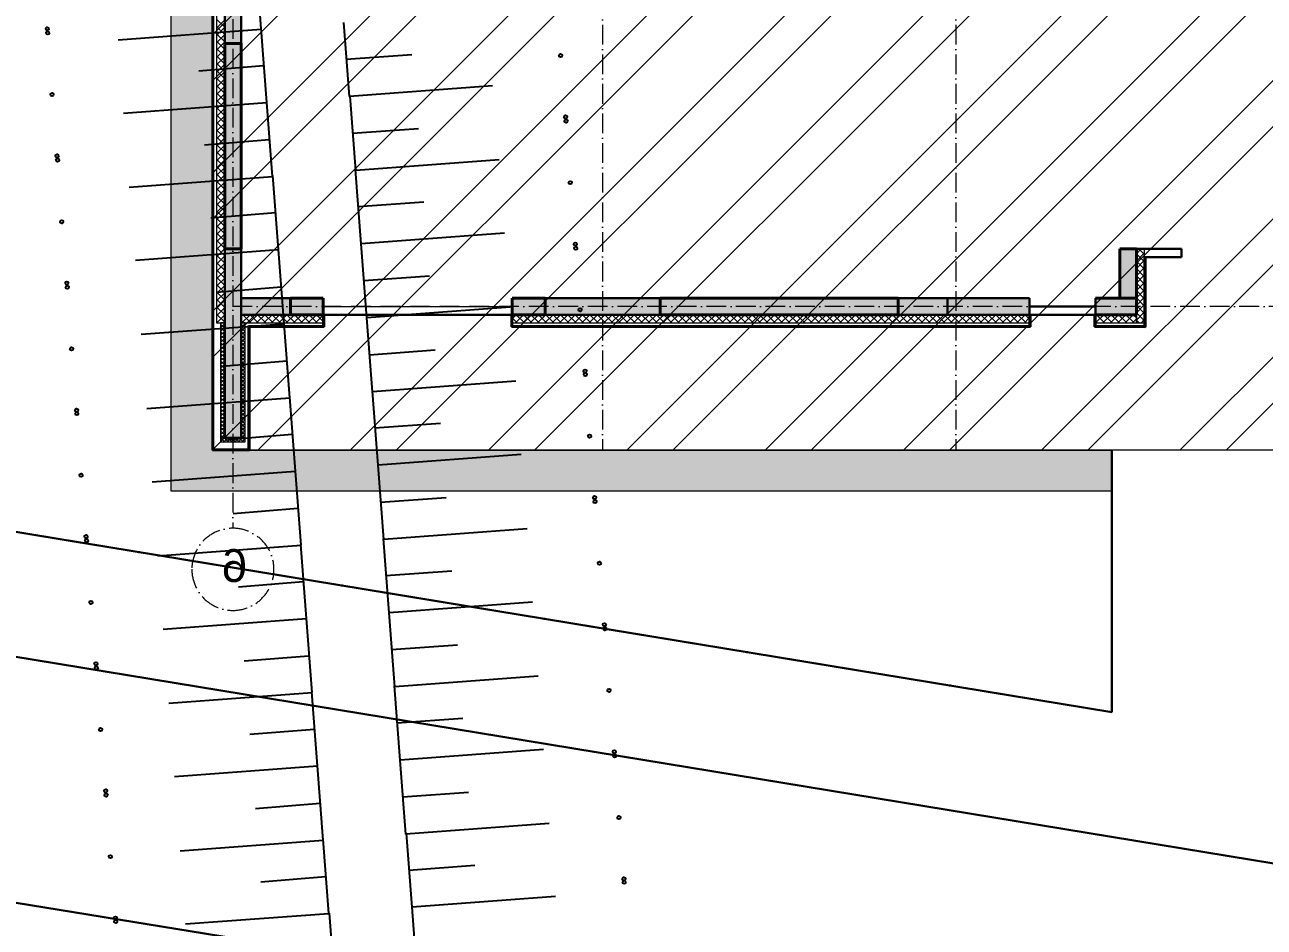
# Model space of a CAD drawing. Header units: millimetres. Extents: x 1353783 to 6492029790, y -7276956 to -512500.
# Drawn here: x 9978106 to 9981124, y -2856437 to -2854240 of the extents above; entities that cross this region are included whole.
import ezdxf

# ---------------------------------------------------------------- set-up
doc = ezdxf.new("R2010")
doc.units = ezdxf.units.MM
for name, pattern in [('( Dashed )', [0.75, 0.5, -0.25]), ('482 Границы районов', [5, 3, -1, 0, -1]), ('ACAD_ISO10W100', [18, 12, -3, 0, -3]), ('CONTI', [0]), ('осевая', [50.8, 31.75, -6.35, 6.35, -6.35])]:
    doc.linetypes.add(name, pattern=pattern)
doc.layers.get('0').update_dxf_attribs({"lineweight": 5})
doc.layers.get('Defpoints').update_dxf_attribs({"color": 255})
for name, color, linetype, lineweight in [('!A-DIAFRAGM типовой', 142, 'Continuous', 0), ('7земля', 7, 'Continuous', 30), ('DIAFRAGM', 46, 'Continuous', 30), ('Hatch', 254, 'Continuous', 5), ('INSULATION', 81, 'Continuous', 5), ('Ар-окна', 5, 'Continuous', 9), ('ГП-Граница учасика ИЖС', 3, 'Continuous', 5), ('ГП-Тратуар', 3, 'Continuous', 5), ('оси', 231, 'осевая', 9), ('РАЗМЕР', 162, 'Continuous', 20)]:
    doc.layers.add(name, color=color, linetype=linetype, lineweight=lineweight)
for name, color, linetype in [('SIT_LРЕЛЬЕФ', 7, 'CONTI'), ('Заливка', 7, 'Continuous'), ('РЕЛЬЕФ', 7, 'CONTI')]:
    doc.layers.add(name, color=color, linetype=linetype)
doc.styles.add('GOST Common', font='', dxfattribs={"height": 3})
doc.styles.get('GOST Common').set_extended_font_data('GOST Common')

# ---------------------------------------------------------------- blocks, each defined once
blk = doc.blocks.new('амвамвам')
at = {"lineweight": 30, "ltscale": 100, "true_color": 0x939598}
h = blk.add_hatch(color=252, dxfattribs=at)
h.dxf.hatch_style = 1
h.paths.add_polyline_path([(9862780, -3680763), (9862780, -3681263), (9867130, -3681263), (9867130, -3680763)], flags=17)
h.paths.add_polyline_path([(9859980, -3680763), (9859980, -3681263), (9848530, -3681263), (9848530, -3666363), (9874030, -3666363), (9874530, -3666363), (9874530, -3685842), (9874030, -3685832), (9874030, -3666863), (9849030, -3666863), (9849030, -3680763)])
at = {"color": 251, "lineweight": 15, "ltscale": 100, "true_color": 0x636466}
blk.add_lwpolyline([(9859980, -3680763), (9859980, -3681263), (9848530, -3681263), (9848530, -3666363), (9874030, -3666363), (9874530, -3666363), (9874530, -3685842), (9874030, -3685832), (9874030, -3666863), (9849030, -3666863), (9849030, -3680763)], close=True, dxfattribs=at)
blk = doc.blocks.new('ТИП-3')
at = {"layer": '!A-DIAFRAGM типовой', "lineweight": 0, "ltscale": 100, "true_color": 0x000000}
h = blk.add_hatch(color=18, dxfattribs=at)
h.dxf.hatch_style = 1
h.paths.add_polyline_path([(10387814, -2874781), (10387614, -2874781), (10387614, -2877381), (10387814, -2877381)])
h = blk.add_hatch(color=18, dxfattribs=at)
h.dxf.hatch_style = 1
h.paths.add_polyline_path([(10387814, -2879881), (10387614, -2879881), (10387614, -2882181), (10387814, -2882181)])
h = blk.add_hatch(color=18, dxfattribs=at)
h.dxf.hatch_style = 1
h.paths.add_polyline_path([(10378014, -2880481), (10378014, -2880681), (10379014, -2880681), (10379014, -2880481)])
h = blk.add_hatch(color=18, dxfattribs=at)
h.dxf.hatch_style = 1
h.paths.add_polyline_path([(10379614, -2880481), (10379614, -2880681), (10379014, -2880681), (10379014, -2880481)])
h = blk.add_hatch(color=18, dxfattribs=at)
h.dxf.hatch_style = 1
h.paths.add_polyline_path([(10383914, -2880481), (10383914, -2880681), (10382514, -2880681), (10382514, -2880481)])
h = blk.add_hatch(color=18, dxfattribs=at)
h.dxf.hatch_style = 1
h.paths.add_polyline_path([(10387614, -2880681), (10387614, -2880481), (10387014, -2880481), (10387014, -2880681)])
at = {"layer": 'Hatch', "lineweight": 40, "ltscale": 0.5, "true_color": 0x000000}
for points in [[(10387814, -2879881), (10387614, -2879881), (10387614, -2877381), (10387814, -2877381)], [(10376914, -2880481), (10376714, -2880481), (10376714, -2879879), (10376914, -2879879)], [(10376714, -2880681), (10376714, -2880481), (10377214, -2880481), (10377214, -2880681)], [(10379614, -2880681), (10379614, -2880481), (10382514, -2880481), (10382514, -2880681)], [(10383914, -2880681), (10383914, -2880481), (10384314, -2880481), (10384314, -2880681)], [(10386614, -2880681), (10386614, -2880481), (10387014, -2880481), (10387014, -2880681)]]:
    blk.add_hatch(color=18, dxfattribs=at).paths.add_polyline_path(points)
at = {"layer": '7земля', "color": 18, "lineweight": 30, "ltscale": 100, "true_color": 0x000000}
for p, q in [((10387954, -2868441), (10387954, -2882321)), ((10387964, -2868431), (10387964, -2882331)), ((10376164, -2879979), (10376164, -2879879)), ((10376164, -2879979), (10376164, -2879879)), ((10376164, -2879879), (10376214, -2879879)), ((10376564, -2879879), (10376214, -2879879)), ((10376614, -2879879), (10376564, -2879879)), ((10376614, -2879879), (10376714, -2879879)), ((10376214, -2879979), (10376164, -2879979)), ((10376214, -2879979), (10376564, -2879979)), ((10376564, -2879979), (10376614, -2879979)), ((10376604, -2879979), (10376604, -2880832)), ((10376614, -2879979), (10376614, -2880822)), ((10377214, -2880481), (10377214, -2880681)), ((10378014, -2880481), (10378014, -2880681)), ((10377201, -2880681), (10377214, -2880694)), ((10377214, -2880681), (10377214, -2880581)), ((10377214, -2880581), (10377264, -2880581)), ((10377214, -2880821), (10377214, -2880681)), ((10377264, -2880681), (10377214, -2880681)), ((10377224, -2880831), (10377224, -2880681)), ((10377964, -2880581), (10377264, -2880581)), ((10377264, -2880681), (10377964, -2880681)), ((10378014, -2880581), (10377964, -2880581)), ((10377964, -2880681), (10378014, -2880681)), ((10378004, -2880681), (10378004, -2880831)), ((10378014, -2880681), (10378014, -2880581)), ((10378014, -2880681), (10378014, -2880821)), ((10384364, -2880681), (10384314, -2880681)), ((10384314, -2880821), (10384314, -2880681)), ((10384324, -2880831), (10384324, -2880681)), ((10384364, -2880681), (10386564, -2880681)), ((10386564, -2880681), (10386614, -2880681)), ((10386604, -2880831), (10386604, -2880681)), ((10386614, -2880821), (10386614, -2880681)), ((10376604, -2880832), (10377224, -2880831)), ((10376614, -2880822), (10377214, -2880821)), ((10378004, -2880831), (10384324, -2880831)), ((10378014, -2880821), (10384314, -2880821)), ((10387514, -2880831), (10386604, -2880831)), ((10387524, -2880821), (10386614, -2880821)), ((10387514, -2882331), (10387514, -2880831)), ((10387524, -2882321), (10387524, -2880821)), ((10387964, -2882331), (10387514, -2882331)), ((10387954, -2882321), (10387524, -2882321))]:
    blk.add_line(p, q, dxfattribs=at)
at = {"layer": '7земля', "color": 18, "linetype": '( Dashed )', "lineweight": 20, "ltscale": 700, "true_color": 0x000000}
blk.add_line((10369864, -2882331), (10387514, -2882331), dxfattribs=at)
at = {"layer": 'DIAFRAGM', "color": 18, "ltscale": 0.5, "true_color": 0x000000}
for p, q in [((10387614, -2874781), (10387614, -2877381)), ((10387814, -2877381), (10387814, -2874781)), ((10387614, -2877381), (10387814, -2877381)), ((10387814, -2879881), (10387614, -2879881)), ((10387614, -2879881), (10387614, -2882181)), ((10387814, -2882181), (10387814, -2879881)), ((10379014, -2880481), (10378014, -2880481)), ((10379014, -2880681), (10379014, -2880481)), ((10379014, -2880681), (10379014, -2880481)), ((10379014, -2880481), (10379614, -2880481)), ((10379614, -2880481), (10379614, -2880681)), ((10382514, -2880681), (10382514, -2880481)), ((10382514, -2880481), (10383914, -2880481)), ((10383914, -2880481), (10383914, -2880681)), ((10387614, -2880481), (10387014, -2880481)), ((10387014, -2880481), (10387014, -2880681)), ((10387614, -2880681), (10387614, -2880481)), ((10378014, -2880681), (10378814, -2880681)), ((10379014, -2880681), (10378814, -2880681)), ((10379614, -2880681), (10379014, -2880681)), ((10383914, -2880681), (10382514, -2880681)), ((10387014, -2880681), (10387614, -2880681)), ((10387614, -2882181), (10387814, -2882181))]:
    blk.add_line(p, q, dxfattribs=at)
at = {"layer": 'Hatch', "color": 18, "lineweight": 40, "ltscale": 0.5, "true_color": 0x000000}
for p, q in [((10387614, -2879881), (10387614, -2877381)), ((10387614, -2877381), (10387814, -2877381)), ((10387814, -2877381), (10387814, -2879881)), ((10376814, -2879879), (10376714, -2879879)), ((10376714, -2880481), (10376714, -2879879)), ((10376714, -2879879), (10376914, -2879879)), ((10376914, -2879879), (10376914, -2880481)), ((10387814, -2879881), (10387614, -2879881)), ((10376714, -2880681), (10376714, -2880481)), ((10376714, -2880481), (10377214, -2880481)), ((10376914, -2880481), (10376714, -2880481)), ((10379614, -2880681), (10379614, -2880481)), ((10379614, -2880481), (10382514, -2880481)), ((10379914, -2880481), (10380014, -2880481)), ((10381414, -2880481), (10381514, -2880481)), ((10382514, -2880481), (10382414, -2880481)), ((10382514, -2880481), (10382514, -2880681)), ((10383914, -2880681), (10383914, -2880481)), ((10383914, -2880481), (10384314, -2880481)), ((10384314, -2880481), (10384314, -2880681)), ((10386614, -2880681), (10386614, -2880481)), ((10386614, -2880481), (10387014, -2880481)), ((10387014, -2880481), (10387014, -2880681)), ((10377214, -2880681), (10376714, -2880681)), ((10382514, -2880681), (10379614, -2880681)), ((10384314, -2880681), (10383914, -2880681)), ((10387014, -2880681), (10386614, -2880681))]:
    blk.add_line(p, q, dxfattribs=at)
at = {"layer": 'INSULATION', "color": 18, "ltscale": 0.5, "true_color": 0x000000}
for p, q in [((10387814, -2880781), (10387814, -2869481)), ((10387914, -2869481), (10387914, -2880781)), ((10376614, -2880781), (10376614, -2879879)), ((10376714, -2879879), (10376714, -2880781)), ((10376714, -2880781), (10376714, -2880681)), ((10376714, -2880681), (10377214, -2880681)), ((10377214, -2880681), (10377214, -2880781)), ((10378014, -2880781), (10378014, -2880681)), ((10378014, -2880681), (10384314, -2880681)), ((10384314, -2880681), (10384314, -2880781)), ((10386614, -2880781), (10386614, -2880681)), ((10386614, -2880681), (10387614, -2880681)), ((10387614, -2880681), (10387614, -2880781)), ((10376714, -2880781), (10376614, -2880781)), ((10377214, -2880781), (10376714, -2880781)), ((10384314, -2880781), (10378014, -2880781)), ((10387614, -2880781), (10386614, -2880781)), ((10387564, -2882181), (10387564, -2880781)), ((10387564, -2880781), (10387614, -2880781)), ((10387614, -2880781), (10387614, -2882181)), ((10387914, -2880781), (10387814, -2880781)), ((10387814, -2882181), (10387814, -2880781)), ((10387814, -2880781), (10387864, -2880781)), ((10387864, -2880781), (10387864, -2882181)), ((10387614, -2882181), (10387564, -2882181)), ((10387564, -2882231), (10387564, -2882181)), ((10387564, -2882181), (10387864, -2882181)), ((10387864, -2882181), (10387814, -2882181)), ((10387864, -2882181), (10387864, -2882231)), ((10387864, -2882231), (10387564, -2882231))]:
    blk.add_line(p, q, dxfattribs=at)
at = {"layer": 'INSULATION', "color": 18, "linetype": 'Continuous', "ltscale": 0.5, "true_color": 0x000000}
for p, q in [((10387814, -2877182), (10387914, -2877082)), ((10387914, -2877192), (10387814, -2877092)), ((10387814, -2877271), (10387914, -2877171)), ((10387914, -2877282), (10387814, -2877182)), ((10387814, -2877361), (10387914, -2877261)), ((10387914, -2877371), (10387814, -2877271)), ((10387814, -2877451), (10387914, -2877351)), ((10387914, -2877461), (10387814, -2877361)), ((10387814, -2877541), (10387914, -2877441)), ((10387914, -2877551), (10387814, -2877451)), ((10387814, -2877631), (10387914, -2877531)), ((10387914, -2877641), (10387814, -2877541)), ((10387814, -2877720), (10387914, -2877620)), ((10387914, -2877731), (10387814, -2877631)), ((10387814, -2877810), (10387914, -2877710)), ((10387914, -2877820), (10387814, -2877720)), ((10387814, -2877900), (10387914, -2877800)), ((10387914, -2877910), (10387814, -2877810)), ((10387814, -2877990), (10387914, -2877890)), ((10387914, -2878000), (10387814, -2877900)), ((10387814, -2878080), (10387914, -2877980)), ((10387914, -2878090), (10387814, -2877990)), ((10387814, -2878169), (10387914, -2878069)), ((10387914, -2878180), (10387814, -2878080)), ((10387814, -2878259), (10387914, -2878159)), ((10387914, -2878269), (10387814, -2878169)), ((10387814, -2878349), (10387914, -2878249)), ((10387914, -2878359), (10387814, -2878259)), ((10387814, -2878439), (10387914, -2878339)), ((10387914, -2878449), (10387814, -2878349)), ((10387814, -2878529), (10387914, -2878429)), ((10387914, -2878539), (10387814, -2878439)), ((10387814, -2878618), (10387914, -2878518)), ((10387914, -2878629), (10387814, -2878529)), ((10387814, -2878708), (10387914, -2878608)), ((10387914, -2878718), (10387814, -2878618)), ((10387814, -2878798), (10387914, -2878698)), ((10387914, -2878808), (10387814, -2878708)), ((10387814, -2878888), (10387914, -2878788)), ((10387914, -2878898), (10387814, -2878798)), ((10387814, -2878978), (10387914, -2878878)), ((10387914, -2878988), (10387814, -2878888)), ((10387814, -2879067), (10387914, -2878967)), ((10387914, -2879078), (10387814, -2878978)), ((10387814, -2879157), (10387914, -2879057)), ((10387914, -2879167), (10387814, -2879067)), ((10387814, -2879247), (10387914, -2879147)), ((10387914, -2879257), (10387814, -2879157)), ((10387814, -2879337), (10387914, -2879237)), ((10387914, -2879347), (10387814, -2879247)), ((10387814, -2879427), (10387914, -2879327)), ((10387914, -2879437), (10387814, -2879337)), ((10387814, -2879516), (10387914, -2879416)), ((10387914, -2879527), (10387814, -2879427)), ((10387814, -2879606), (10387914, -2879506)), ((10387914, -2879616), (10387814, -2879516)), ((10387814, -2879696), (10387914, -2879596)), ((10387914, -2879706), (10387814, -2879606)), ((10387814, -2879786), (10387914, -2879686)), ((10387914, -2879796), (10387814, -2879696)), ((10387814, -2879876), (10387914, -2879776)), ((10387914, -2879886), (10387814, -2879786)), ((10376685, -2879879), (10376614, -2879949)), ((10376614, -2879929), (10376714, -2880029)), ((10376714, -2879939), (10376614, -2880039)), ((10376654, -2879879), (10376714, -2879939)), ((10387814, -2879965), (10387914, -2879865)), ((10387914, -2879976), (10387814, -2879876)), ((10376614, -2880019), (10376714, -2880119)), ((10376714, -2880029), (10376614, -2880129)), ((10387814, -2880055), (10387914, -2879955)), ((10387914, -2880065), (10387814, -2879965)), ((10387814, -2880145), (10387914, -2880045)), ((10387914, -2880155), (10387814, -2880055)), ((10376614, -2880108), (10376714, -2880208)), ((10376714, -2880119), (10376614, -2880219)), ((10376614, -2880198), (10376714, -2880298)), ((10376714, -2880208), (10376614, -2880308)), ((10387814, -2880235), (10387914, -2880135)), ((10387914, -2880245), (10387814, -2880145)), ((10387814, -2880325), (10387914, -2880225)), ((10387914, -2880335), (10387814, -2880235)), ((10376614, -2880288), (10376714, -2880388)), ((10376714, -2880298), (10376614, -2880398)), ((10376614, -2880378), (10376714, -2880478)), ((10376714, -2880388), (10376614, -2880488)), ((10387814, -2880414), (10387914, -2880314)), ((10387914, -2880425), (10387814, -2880325)), ((10376614, -2880468), (10376714, -2880568)), ((10376714, -2880478), (10376614, -2880578)), ((10387814, -2880504), (10387914, -2880404)), ((10387914, -2880514), (10387814, -2880414)), ((10387814, -2880594), (10387914, -2880494)), ((10387914, -2880604), (10387814, -2880504)), ((10376614, -2880557), (10376714, -2880657)), ((10376714, -2880568), (10376614, -2880668)), ((10376614, -2880647), (10376714, -2880747)), ((10376714, -2880657), (10376614, -2880757)), ((10376714, -2880718), (10376752, -2880681)), ((10376742, -2880781), (10376842, -2880681)), ((10376752, -2880681), (10376852, -2880781)), ((10376831, -2880781), (10376931, -2880681)), ((10376842, -2880681), (10376942, -2880781)), ((10376921, -2880781), (10377021, -2880681)), ((10376931, -2880681), (10377031, -2880781)), ((10377011, -2880781), (10377111, -2880681)), ((10377021, -2880681), (10377121, -2880781)), ((10377101, -2880781), (10377201, -2880681)), ((10377111, -2880681), (10377211, -2880781)), ((10378014, -2880735), (10378068, -2880681)), ((10378058, -2880781), (10378158, -2880681)), ((10378068, -2880681), (10378168, -2880781)), ((10378148, -2880781), (10378248, -2880681)), ((10378158, -2880681), (10378258, -2880781)), ((10378238, -2880781), (10378338, -2880681)), ((10378248, -2880681), (10378348, -2880781)), ((10378327, -2880781), (10378427, -2880681)), ((10378338, -2880681), (10378438, -2880781)), ((10378417, -2880781), (10378517, -2880681)), ((10378427, -2880681), (10378527, -2880781)), ((10378507, -2880781), (10378607, -2880681)), ((10378517, -2880681), (10378617, -2880781)), ((10378597, -2880781), (10378697, -2880681)), ((10378607, -2880681), (10378707, -2880781)), ((10378687, -2880781), (10378787, -2880681)), ((10378697, -2880681), (10378797, -2880781)), ((10378776, -2880781), (10378876, -2880681)), ((10378787, -2880681), (10378887, -2880781)), ((10378866, -2880781), (10378966, -2880681)), ((10378876, -2880681), (10378976, -2880781)), ((10378956, -2880781), (10379056, -2880681)), ((10378966, -2880681), (10379066, -2880781)), ((10379046, -2880781), (10379146, -2880681)), ((10379056, -2880681), (10379156, -2880781)), ((10379136, -2880781), (10379236, -2880681)), ((10379146, -2880681), (10379246, -2880781)), ((10379225, -2880781), (10379325, -2880681)), ((10379236, -2880681), (10379336, -2880781)), ((10379315, -2880781), (10379415, -2880681)), ((10379325, -2880681), (10379425, -2880781)), ((10379405, -2880781), (10379505, -2880681)), ((10379415, -2880681), (10379515, -2880781)), ((10379495, -2880781), (10379595, -2880681)), ((10379505, -2880681), (10379605, -2880781)), ((10379585, -2880781), (10379685, -2880681)), ((10379595, -2880681), (10379695, -2880781)), ((10379675, -2880781), (10379775, -2880681)), ((10379685, -2880681), (10379785, -2880781)), ((10379764, -2880781), (10379864, -2880681)), ((10379775, -2880681), (10379875, -2880781)), ((10379854, -2880781), (10379954, -2880681)), ((10379864, -2880681), (10379964, -2880781)), ((10379944, -2880781), (10380044, -2880681)), ((10379954, -2880681), (10380054, -2880781)), ((10380034, -2880781), (10380134, -2880681)), ((10380044, -2880681), (10380144, -2880781)), ((10380124, -2880781), (10380224, -2880681)), ((10380134, -2880681), (10380234, -2880781)), ((10380213, -2880781), (10380313, -2880681)), ((10380224, -2880681), (10380324, -2880781)), ((10380303, -2880781), (10380403, -2880681)), ((10380313, -2880681), (10380413, -2880781)), ((10380393, -2880781), (10380493, -2880681)), ((10380403, -2880681), (10380503, -2880781)), ((10380483, -2880781), (10380583, -2880681)), ((10380493, -2880681), (10380593, -2880781)), ((10380573, -2880781), (10380673, -2880681)), ((10380583, -2880681), (10380683, -2880781)), ((10380662, -2880781), (10380762, -2880681)), ((10380673, -2880681), (10380773, -2880781)), ((10380752, -2880781), (10380852, -2880681)), ((10380762, -2880681), (10380862, -2880781)), ((10380842, -2880781), (10380942, -2880681)), ((10380852, -2880681), (10380952, -2880781)), ((10380932, -2880781), (10381032, -2880681)), ((10380942, -2880681), (10381042, -2880781)), ((10381022, -2880781), (10381122, -2880681)), ((10381032, -2880681), (10381132, -2880781)), ((10381111, -2880781), (10381211, -2880681)), ((10381122, -2880681), (10381222, -2880781)), ((10381201, -2880781), (10381301, -2880681)), ((10381211, -2880681), (10381311, -2880781)), ((10381291, -2880781), (10381391, -2880681)), ((10381301, -2880681), (10381401, -2880781)), ((10381381, -2880781), (10381481, -2880681)), ((10381391, -2880681), (10381491, -2880781)), ((10381471, -2880781), (10381571, -2880681)), ((10381481, -2880681), (10381581, -2880781)), ((10381560, -2880781), (10381660, -2880681)), ((10381571, -2880681), (10381671, -2880781)), ((10381650, -2880781), (10381750, -2880681)), ((10381660, -2880681), (10381760, -2880781)), ((10381740, -2880781), (10381840, -2880681)), ((10381750, -2880681), (10381850, -2880781)), ((10381830, -2880781), (10381930, -2880681)), ((10381840, -2880681), (10381940, -2880781)), ((10381920, -2880781), (10382020, -2880681)), ((10381930, -2880681), (10382030, -2880781)), ((10382009, -2880781), (10382109, -2880681)), ((10382020, -2880681), (10382120, -2880781)), ((10382099, -2880781), (10382199, -2880681)), ((10382109, -2880681), (10382209, -2880781)), ((10382189, -2880781), (10382289, -2880681)), ((10382199, -2880681), (10382299, -2880781)), ((10382279, -2880781), (10382379, -2880681)), ((10382289, -2880681), (10382389, -2880781)), ((10382369, -2880781), (10382469, -2880681)), ((10382379, -2880681), (10382479, -2880781)), ((10382458, -2880781), (10382558, -2880681)), ((10382469, -2880681), (10382569, -2880781)), ((10382548, -2880781), (10382648, -2880681)), ((10382558, -2880681), (10382658, -2880781)), ((10382638, -2880781), (10382738, -2880681)), ((10382648, -2880681), (10382748, -2880781)), ((10382728, -2880781), (10382828, -2880681)), ((10382738, -2880681), (10382838, -2880781)), ((10382818, -2880781), (10382918, -2880681)), ((10382828, -2880681), (10382928, -2880781)), ((10382907, -2880781), (10383007, -2880681)), ((10382918, -2880681), (10383018, -2880781)), ((10382997, -2880781), (10383097, -2880681)), ((10383007, -2880681), (10383107, -2880781)), ((10383087, -2880781), (10383187, -2880681)), ((10383097, -2880681), (10383197, -2880781)), ((10383177, -2880781), (10383277, -2880681)), ((10383187, -2880681), (10383287, -2880781)), ((10383267, -2880781), (10383367, -2880681)), ((10383277, -2880681), (10383377, -2880781)), ((10383356, -2880781), (10383456, -2880681)), ((10383367, -2880681), (10383467, -2880781)), ((10383446, -2880781), (10383546, -2880681)), ((10383456, -2880681), (10383556, -2880781)), ((10383536, -2880781), (10383636, -2880681)), ((10383546, -2880681), (10383646, -2880781)), ((10383626, -2880781), (10383726, -2880681)), ((10383636, -2880681), (10383736, -2880781)), ((10383716, -2880781), (10383816, -2880681)), ((10383726, -2880681), (10383826, -2880781)), ((10383805, -2880781), (10383905, -2880681)), ((10383816, -2880681), (10383916, -2880781)), ((10383895, -2880781), (10383995, -2880681)), ((10383905, -2880681), (10384005, -2880781)), ((10383985, -2880781), (10384085, -2880681)), ((10383995, -2880681), (10384095, -2880781)), ((10384075, -2880781), (10384175, -2880681)), ((10384085, -2880681), (10384185, -2880781)), ((10384165, -2880781), (10384265, -2880681)), ((10384175, -2880681), (10384275, -2880781)), ((10384265, -2880681), (10384314, -2880731)), ((10386614, -2880764), (10386697, -2880681)), ((10386614, -2880688), (10386707, -2880781)), ((10386687, -2880781), (10386787, -2880681)), ((10386697, -2880681), (10386797, -2880781)), ((10386776, -2880781), (10386876, -2880681)), ((10386787, -2880681), (10386887, -2880781)), ((10386866, -2880781), (10386966, -2880681)), ((10386876, -2880681), (10386976, -2880781)), ((10386956, -2880781), (10387056, -2880681)), ((10386966, -2880681), (10387066, -2880781)), ((10387046, -2880781), (10387146, -2880681)), ((10387056, -2880681), (10387156, -2880781)), ((10387136, -2880781), (10387236, -2880681)), ((10387146, -2880681), (10387246, -2880781)), ((10387225, -2880781), (10387325, -2880681)), ((10387236, -2880681), (10387336, -2880781)), ((10387315, -2880781), (10387415, -2880681)), ((10387325, -2880681), (10387425, -2880781)), ((10387405, -2880781), (10387505, -2880681)), ((10387415, -2880681), (10387515, -2880781)), ((10387495, -2880781), (10387595, -2880681)), ((10387505, -2880681), (10387605, -2880781)), ((10387595, -2880681), (10387614, -2880700)), ((10387814, -2880684), (10387914, -2880584)), ((10387914, -2880694), (10387814, -2880594)), ((10387814, -2880774), (10387914, -2880674)), ((10387911, -2880781), (10387814, -2880684)), ((10376614, -2880737), (10376658, -2880781)), ((10376714, -2880747), (10376680, -2880781)), ((10376714, -2880733), (10376762, -2880781)), ((10377191, -2880781), (10377214, -2880757)), ((10378014, -2880717), (10378078, -2880781)), ((10384254, -2880781), (10384314, -2880721)), ((10386614, -2880778), (10386617, -2880781)), ((10387583, -2880781), (10387564, -2880800)), ((10387564, -2880790), (10387614, -2880840)), ((10387614, -2880795), (10387564, -2880845)), ((10387564, -2880835), (10387614, -2880885)), ((10387614, -2880840), (10387564, -2880890)), ((10387585, -2880781), (10387614, -2880751)), ((10387600, -2880781), (10387614, -2880795)), ((10387822, -2880781), (10387814, -2880774)), ((10387833, -2880781), (10387814, -2880800)), ((10387814, -2880790), (10387864, -2880840)), ((10387864, -2880795), (10387814, -2880845)), ((10387814, -2880835), (10387864, -2880885)), ((10387864, -2880840), (10387814, -2880890)), ((10387850, -2880781), (10387864, -2880795)), ((10387897, -2880781), (10387914, -2880763)), ((10387564, -2880880), (10387614, -2880930)), ((10387614, -2880885), (10387564, -2880935)), ((10387564, -2880924), (10387614, -2880974)), ((10387614, -2880930), (10387564, -2880980)), ((10387564, -2880969), (10387614, -2881019)), ((10387614, -2880974), (10387564, -2881024)), ((10387814, -2880880), (10387864, -2880930)), ((10387864, -2880885), (10387814, -2880935)), ((10387814, -2880924), (10387864, -2880974)), ((10387864, -2880930), (10387814, -2880980)), ((10387814, -2880969), (10387864, -2881019)), ((10387864, -2880974), (10387814, -2881024)), ((10387564, -2881014), (10387614, -2881064)), ((10387614, -2881019), (10387564, -2881069)), ((10387564, -2881059), (10387614, -2881109)), ((10387614, -2881064), (10387564, -2881114)), ((10387564, -2881104), (10387614, -2881154)), ((10387614, -2881109), (10387564, -2881159)), ((10387564, -2881149), (10387614, -2881199)), ((10387814, -2881014), (10387864, -2881064)), ((10387864, -2881019), (10387814, -2881069)), ((10387814, -2881059), (10387864, -2881109)), ((10387864, -2881064), (10387814, -2881114)), ((10387814, -2881104), (10387864, -2881154)), ((10387864, -2881109), (10387814, -2881159)), ((10387814, -2881149), (10387864, -2881199)), ((10387614, -2881154), (10387564, -2881204)), ((10387564, -2881194), (10387614, -2881244)), ((10387614, -2881199), (10387564, -2881249)), ((10387564, -2881239), (10387614, -2881289)), ((10387614, -2881244), (10387564, -2881294)), ((10387564, -2881284), (10387614, -2881334)), ((10387614, -2881289), (10387564, -2881339)), ((10387864, -2881154), (10387814, -2881204)), ((10387814, -2881194), (10387864, -2881244)), ((10387864, -2881199), (10387814, -2881249)), ((10387814, -2881239), (10387864, -2881289)), ((10387864, -2881244), (10387814, -2881294)), ((10387814, -2881284), (10387864, -2881334)), ((10387864, -2881289), (10387814, -2881339)), ((10387564, -2881329), (10387614, -2881379)), ((10387614, -2881334), (10387564, -2881384)), ((10387564, -2881373), (10387614, -2881423)), ((10387614, -2881379), (10387564, -2881429)), ((10387564, -2881418), (10387614, -2881468)), ((10387614, -2881423), (10387564, -2881473)), ((10387814, -2881329), (10387864, -2881379)), ((10387864, -2881334), (10387814, -2881384)), ((10387814, -2881373), (10387864, -2881423)), ((10387864, -2881379), (10387814, -2881429)), ((10387814, -2881418), (10387864, -2881468)), ((10387864, -2881423), (10387814, -2881473)), ((10387564, -2881463), (10387614, -2881513)), ((10387614, -2881468), (10387564, -2881518)), ((10387564, -2881508), (10387614, -2881558)), ((10387614, -2881513), (10387564, -2881563)), ((10387564, -2881553), (10387614, -2881603)), ((10387614, -2881558), (10387564, -2881608)), ((10387564, -2881598), (10387614, -2881648)), ((10387614, -2881603), (10387564, -2881653)), ((10387814, -2881463), (10387864, -2881513)), ((10387864, -2881468), (10387814, -2881518)), ((10387814, -2881508), (10387864, -2881558)), ((10387864, -2881513), (10387814, -2881563)), ((10387814, -2881553), (10387864, -2881603)), ((10387864, -2881558), (10387814, -2881608)), ((10387814, -2881598), (10387864, -2881648)), ((10387864, -2881603), (10387814, -2881653)), ((10387564, -2881643), (10387614, -2881693)), ((10387614, -2881648), (10387564, -2881698)), ((10387564, -2881688), (10387614, -2881738)), ((10387614, -2881693), (10387564, -2881743)), ((10387564, -2881733), (10387614, -2881783)), ((10387614, -2881738), (10387564, -2881788)), ((10387814, -2881643), (10387864, -2881693)), ((10387864, -2881648), (10387814, -2881698)), ((10387814, -2881688), (10387864, -2881738)), ((10387864, -2881693), (10387814, -2881743)), ((10387814, -2881733), (10387864, -2881783)), ((10387864, -2881738), (10387814, -2881788)), ((10387564, -2881778), (10387614, -2881828)), ((10387614, -2881783), (10387564, -2881833)), ((10387564, -2881822), (10387614, -2881872)), ((10387614, -2881828), (10387564, -2881878)), ((10387564, -2881867), (10387614, -2881917)), ((10387614, -2881872), (10387564, -2881922)), ((10387814, -2881778), (10387864, -2881828)), ((10387864, -2881783), (10387814, -2881833)), ((10387814, -2881822), (10387864, -2881872)), ((10387864, -2881828), (10387814, -2881878)), ((10387814, -2881867), (10387864, -2881917)), ((10387864, -2881872), (10387814, -2881922)), ((10387564, -2881912), (10387614, -2881962)), ((10387614, -2881917), (10387564, -2881967)), ((10387564, -2881957), (10387614, -2882007)), ((10387614, -2881962), (10387564, -2882012)), ((10387564, -2882002), (10387614, -2882052)), ((10387614, -2882007), (10387564, -2882057)), ((10387564, -2882047), (10387614, -2882097)), ((10387614, -2882052), (10387564, -2882102)), ((10387814, -2881912), (10387864, -2881962)), ((10387864, -2881917), (10387814, -2881967)), ((10387814, -2881957), (10387864, -2882007)), ((10387864, -2881962), (10387814, -2882012)), ((10387814, -2882002), (10387864, -2882052)), ((10387864, -2882007), (10387814, -2882057)), ((10387814, -2882047), (10387864, -2882097)), ((10387864, -2882052), (10387814, -2882102)), ((10387564, -2882092), (10387614, -2882142)), ((10387614, -2882097), (10387564, -2882147)), ((10387564, -2882137), (10387609, -2882181)), ((10387564, -2882213), (10387596, -2882181)), ((10387564, -2882194), (10387601, -2882231)), ((10387614, -2882142), (10387575, -2882181)), ((10387591, -2882231), (10387641, -2882181)), ((10387596, -2882181), (10387646, -2882231)), ((10387636, -2882231), (10387686, -2882181)), ((10387641, -2882181), (10387691, -2882231)), ((10387681, -2882231), (10387731, -2882181)), ((10387686, -2882181), (10387736, -2882231)), ((10387726, -2882231), (10387776, -2882181)), ((10387731, -2882181), (10387781, -2882231)), ((10387771, -2882231), (10387821, -2882181)), ((10387776, -2882181), (10387826, -2882231)), ((10387814, -2882092), (10387864, -2882142)), ((10387864, -2882097), (10387814, -2882147)), ((10387814, -2882137), (10387859, -2882181)), ((10387816, -2882231), (10387864, -2882183)), ((10387821, -2882181), (10387864, -2882225)), ((10387864, -2882142), (10387825, -2882181)), ((10387861, -2882231), (10387864, -2882227))]:
    blk.add_line(p, q, dxfattribs=at)
at = {"layer": 'Ар-окна', "color": 18, "lineweight": 5, "true_color": 0x000000}
for p, q in [((10376614, -2879979), (10376614, -2879879)), ((10386564, -2880581), (10384314, -2880581)), ((10384314, -2880681), (10384314, -2880581)), ((10386614, -2880581), (10386564, -2880581)), ((10386614, -2880681), (10386614, -2880581))]:
    blk.add_line(p, q, dxfattribs=at)
at = {"layer": 'оси', "color": 251, "linetype": 'ACAD_ISO10W100', "lineweight": 13, "ltscale": 20, "true_color": 0x636466}
for p, q in [((10387714, -2868431), (10387714, -2883281)), ((10378914, -2869581), (10378914, -2882331)), ((10383214, -2869581), (10383214, -2882331)), ((10362964, -2880581), (10387814, -2880581))]:
    blk.add_line(p, q, dxfattribs=at)
blk.add_circle((10387714, -2883781), 500, dxfattribs=at)
at = {"layer": 'оси', "color": 251, "linetype": 'ACAD_ISO10W100', "lineweight": 13, "ltscale": 20, "true_color": 0x636466, "insert": (10387694, -2883535), "char_height": 400, "width": 158.4, "attachment_point": 2, "line_spacing_factor": 1.016949, "style": 'GOST Common'}
blk.add_mtext('{\\fArial|b0|i0|c204|p34;6}', dxfattribs=at)
blk = doc.blocks.new('оо')
at = {"layer": 'SIT_LРЕЛЬЕФ', "color": 9, "true_color": 0xc7c8ca}
for p, q in [((222786.333, -3431830.812), (222786.543, -3431829.932)), ((222784.633, -3431830.402), (222786.333, -3431830.812)), ((222786.123, -3431831.682), (222786.333, -3431830.802)), ((222785.453, -3431831.062), (222786.223, -3431831.242)), ((222787.103, -3431831.922), (222787.313, -3431831.042)), ((222784.423, -3431831.272), (222786.123, -3431831.682)), ((222787.983, -3431831.672), (222787.203, -3431831.482)), ((222785.913, -3431832.562), (222786.123, -3431831.682)), ((222785.243, -3431831.942), (222786.013, -3431832.122)), ((222786.903, -3431832.802), (222787.113, -3431831.922)), ((222788.803, -3431832.332), (222787.103, -3431831.922)), ((222784.213, -3431832.152), (222785.913, -3431832.562)), ((222787.783, -3431832.552), (222787.003, -3431832.362)), ((222785.713, -3431833.432), (222785.923, -3431832.552)), ((222785.043, -3431832.812), (222785.813, -3431832.992)), ((222786.693, -3431833.672), (222786.903, -3431832.792)), ((222788.603, -3431833.212), (222786.903, -3431832.802)), ((222784.013, -3431833.022), (222785.713, -3431833.432)), ((222787.573, -3431833.422), (222786.793, -3431833.232)), ((222785.503, -3431834.312), (222785.713, -3431833.432)), ((222784.833, -3431833.692), (222785.603, -3431833.872)), ((222786.483, -3431834.552), (222786.693, -3431833.672)), ((222788.393, -3431834.082), (222786.693, -3431833.672)), ((222783.803, -3431833.902), (222785.503, -3431834.312)), ((222787.363, -3431834.302), (222786.583, -3431834.112)), ((222785.293, -3431835.192), (222785.503, -3431834.312)), ((222784.623, -3431834.572), (222785.393, -3431834.752)), ((222786.273, -3431835.432), (222786.483, -3431834.552)), ((222788.183, -3431834.962), (222786.483, -3431834.552)), ((222783.593, -3431834.782), (222785.293, -3431835.192)), ((222787.153, -3431835.182), (222786.373, -3431834.992)), ((222785.083, -3431836.062), (222785.293, -3431835.182)), ((222784.413, -3431835.442), (222785.183, -3431835.622)), ((222786.063, -3431836.302), (222786.273, -3431835.422)), ((222787.973, -3431835.842), (222786.273, -3431835.432)), ((222783.383, -3431835.652), (222785.083, -3431836.062)), ((222786.943, -3431836.052), (222786.163, -3431835.862)), ((222784.873, -3431836.942), (222785.083, -3431836.062)), ((222784.203, -3431836.322), (222784.973, -3431836.502)), ((222785.853, -3431837.182), (222786.063, -3431836.302)), ((222787.763, -3431836.712), (222786.063, -3431836.302)), ((222783.173, -3431836.532), (222784.873, -3431836.942)), ((222786.733, -3431836.932), (222785.953, -3431836.742)), ((222784.663, -3431837.812), (222784.873, -3431836.932)), ((222783.993, -3431837.192), (222784.763, -3431837.372)), ((222785.643, -3431838.052), (222785.853, -3431837.172)), ((222787.553, -3431837.592), (222785.853, -3431837.182)), ((222782.963, -3431837.402), (222784.663, -3431837.812)), ((222786.523, -3431837.802), (222785.743, -3431837.612)), ((222784.453, -3431838.692), (222784.663, -3431837.812)), ((222783.783, -3431838.072), (222784.553, -3431838.252)), ((222785.433, -3431838.932), (222785.643, -3431838.052)), ((222787.343, -3431838.462), (222785.643, -3431838.052)), ((222782.753, -3431838.282), (222784.453, -3431838.692)), ((222786.313, -3431838.682), (222785.533, -3431838.492)), ((222784.243, -3431839.562), (222784.453, -3431838.682)), ((222783.573, -3431838.942), (222784.343, -3431839.122)), ((222785.223, -3431839.802), (222785.433, -3431838.922)), ((222787.133, -3431839.342), (222785.433, -3431838.932)), ((222782.543, -3431839.152), (222784.243, -3431839.562)), ((222786.103, -3431839.552), (222785.323, -3431839.362)), ((222784.033, -3431840.442), (222784.243, -3431839.562)), ((222783.363, -3431839.822), (222784.133, -3431840.002)), ((222785.013, -3431840.682), (222785.223, -3431839.802)), ((222786.923, -3431840.212), (222785.223, -3431839.802)), ((222782.333, -3431840.032), (222784.033, -3431840.442)), ((222785.893, -3431840.432), (222785.113, -3431840.242)), ((222783.823, -3431841.312), (222784.033, -3431840.432)), ((222783.153, -3431840.692), (222783.923, -3431840.872)), ((222784.813, -3431841.552), (222785.023, -3431840.672)), ((222786.713, -3431841.092), (222785.013, -3431840.682)), ((222782.123, -3431840.902), (222783.823, -3431841.312)), ((222785.693, -3431841.302), (222784.913, -3431841.112)), ((222783.623, -3431842.192), (222783.833, -3431841.312)), ((222784.603, -3431842.432), (222784.813, -3431841.552)), ((222786.513, -3431841.962), (222784.813, -3431841.552))]:
    blk.add_line(p, q, dxfattribs=at)
for centre in [(222783.843, -3431830.062), (222783.853, -3431830.012), (222783.663, -3431830.792), (222783.483, -3431831.572), (222783.493, -3431831.522), (222783.303, -3431832.302), (222789.703, -3431832.232), (222783.123, -3431833.082), (222783.133, -3431833.032), (222789.523, -3431833.012), (222789.533, -3431832.962), (222782.943, -3431833.812), (222789.343, -3431833.742), (222782.763, -3431834.582), (222782.773, -3431834.542), (222789.163, -3431834.522), (222789.173, -3431834.472), (222782.583, -3431835.312), (222788.983, -3431835.252), (222782.403, -3431836.092), (222782.413, -3431836.042), (222788.803, -3431836.022), (222788.813, -3431835.982), (222782.223, -3431836.822), (222788.623, -3431836.752), (222782.043, -3431837.602), (222782.053, -3431837.552), (222788.443, -3431837.532), (222788.453, -3431837.482), (222781.863, -3431838.332), (222788.263, -3431838.262), (222781.683, -3431839.112), (222781.693, -3431839.062), (222788.083, -3431839.042), (222788.093, -3431838.992), (222781.503, -3431839.842), (222787.903, -3431839.772), (222781.323, -3431840.612), (222781.333, -3431840.572), (222787.723, -3431840.552), (222787.733, -3431840.502), (222787.543, -3431841.282), (222787.363, -3431842.052), (222787.373, -3431842.012)]:
    blk.add_circle(centre, 0.02, dxfattribs=at)

msp = doc.modelspace()

# ---------------------------------------------------------------- hatches: boundary and pattern name
at = {"layer": 'Заливка', "lineweight": 5, "ltscale": 100, "true_color": 0xc7ffc7}
h = msp.add_hatch(dxfattribs=at)
h.set_pattern_fill('ANSI32', color=254, scale=25)
h.set_pattern_definition([(45, (298297.6, 0), (-168.379802, 168.379802), []), (45, (298409.85, 0), (-168.379802, 168.379802), [])])
h.paths.add_polyline_path([(9978562.4, -2852496), (9983562.4, -2852496), (9983562.4, -2855276.1), (9978562.4, -2855276)])

# ---------------------------------------------------------------- linework, layer by layer
at = {"layer": 'Defpoints', "lineweight": 0, "ltscale": 100}
msp.add_line((9972290.9, -2855435), (9982998.2, -2857178.2), dxfattribs=at)
at = {"layer": 'ГП-Граница учасика ИЖС', "color": 94, "linetype": '482 Границы районов', "lineweight": 30, "ltscale": 100}
msp.add_lwpolyline([(9980752.4, -2855913.5), (9977962.4, -2855455.1), (9977962.4, -2850581.7), (9984162.4, -2850581.7), (9984162.4, -2856302), (9983562.4, -2856289.7)], dxfattribs=at)
at = {"layer": 'ГП-Граница учасика ИЖС', "color": 251, "lineweight": 30, "ltscale": 100}
msp.add_lwpolyline([(9977362.4, -2854257.3), (9977362.4, -2855405.8, 0.367288), (9977613.7, -2855701.9), (9981833.7, -2856395.1, 0.46275), (9982182.4, -2856099.1), (9982182.4, -2855275.9)], format="xyb", dxfattribs=at)
for points in [[(9980752.4, -2855275.9), (9980752.4, -2855913.5)], [(9980752.4, -2855913.5), (9977362.4, -2855356.5)]]:
    msp.add_lwpolyline(points, dxfattribs=at)
at = {"layer": 'Заливка', "color": 254, "lineweight": 5, "ltscale": 100, "true_color": 0xc7ffc7}
msp.add_lwpolyline([(9978562.4, -2852496), (9983562.4, -2852496), (9983562.4, -2855276.1), (9978562.4, -2855276.1)], close=True, dxfattribs=at)
at = {"layer": 'РАЗМЕР', "lineweight": 30, "ltscale": 100, "elevation": -7.3}
msp.add_lwpolyline([(9958662.4, -2852430), (9972417.6, -2855455.6), (9982998.2, -2857178.2), (9996556.6, -2857457.5)], dxfattribs=at)

# ---------------------------------------------------------------- block references
at = {"color": 1, "lineweight": 30, "xscale": 0.1999999999999998, "yscale": 0.1999999999999998, "zscale": 0.1999999999999998, "rotation": 359.9999889757423}
msp.add_blockref('амвамвам', (8008756.4, -2119122.9), dxfattribs=at)
at = {"layer": 'ГП-Тратуар', "color": 3, "lineweight": 30, "xscale": -0.1999999999999999, "yscale": 0.2, "zscale": 0.2, "rotation": 359.9999889757078}
msp.add_blockref('ТИП-3', (12056155.3, -2278810.2), dxfattribs=at)
at = {"layer": 'РЕЛЬЕФ', "color": 240, "lineweight": 30, "true_color": 0xed1f24, "xscale": 200.0000000000001, "yscale": 200.0000000000001, "zscale": 200.0000000000001, "rotation": 17.80578495452471}
msp.add_blockref('оо', (-242329121, 637008728.1), dxfattribs=at)

doc.saveas('drawing.dxf')
